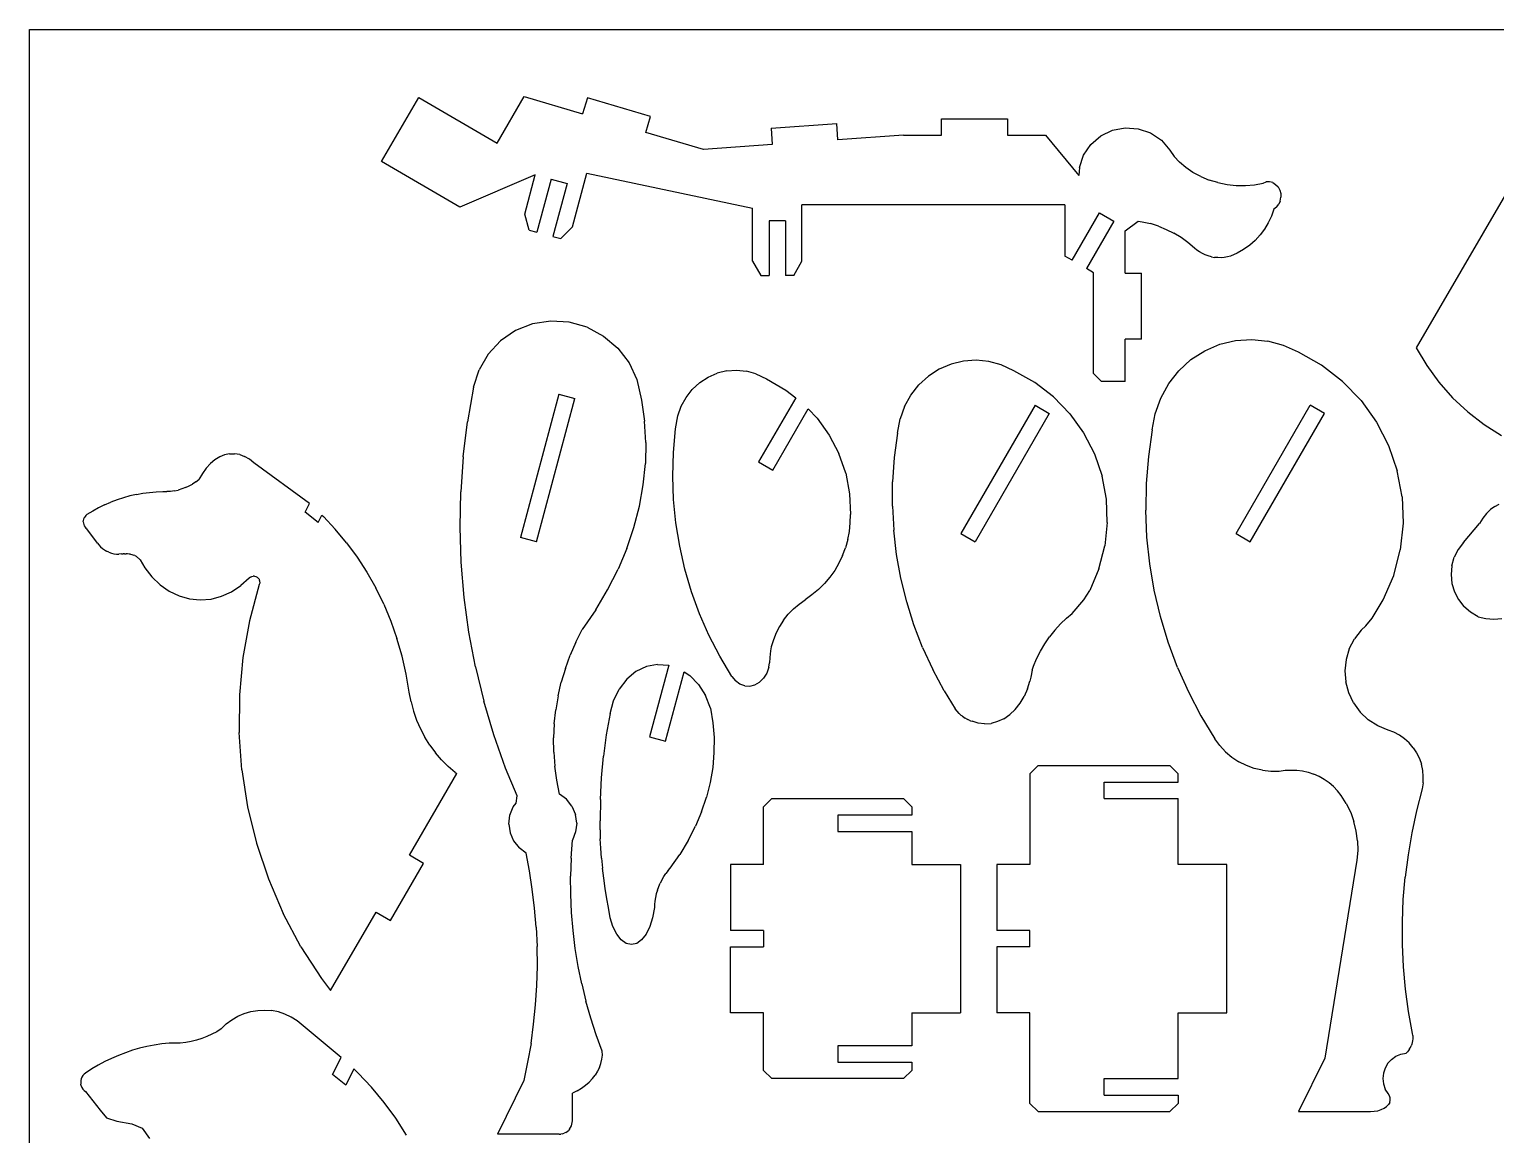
# Model space of a CAD drawing. Extents: x -184 to 184, y -119 to 119.
# Drawn here: x -183.9 to -5.9, y -14.7 to 119.5 of the extents above; entities that cross this region are included whole.
import ezdxf

# ---------------------------------------------------------------- set-up
doc = ezdxf.new("R2010")
doc.units = 0
doc.header["$MEASUREMENT"] = 0
doc.layers.get('0').update_dxf_attribs({"linetype": 'CONTINUOUS'})

msp = doc.modelspace()

# ---------------------------------------------------------------- linework, layer by layer
for p, q in [((-183.85, 119.45), (183.85, 119.45)), ((-183.85, -119.45), (-183.85, 119.45)), ((3.48, 113.45), (-15.52, 80.79)), ((-141.11, 103.41), (-136.58, 111.19)), ((-136.58, 111.19), (-127.07, 105.65)), ((-127.07, 105.65), (-123.79, 111.3)), ((-123.79, 111.3), (-116.69, 109.2)), ((-116.12, 111.12), (-116.69, 109.2)), ((-108.45, 108.86), (-116.12, 111.12)), ((-109.02, 106.94), (-108.45, 108.86)), ((-73.13, 108.6), (-65.13, 108.6)), ((-73.13, 106.6), (-73.13, 108.6)), ((-65.13, 108.6), (-65.13, 106.6)), ((-102.04, 104.88), (-109.02, 106.94)), ((-93.83, 107.47), (-85.85, 108.03)), ((-93.83, 107.47), (-93.69, 105.47)), ((-85.71, 106.04), (-85.85, 108.03)), ((-53.8, 106.51), (-52.38, 107.2)), ((-52.38, 107.2), (-50.83, 107.5)), ((-50.83, 107.5), (-49.25, 107.38)), ((-49.25, 107.38), (-47.76, 106.87)), ((-47.76, 106.87), (-46.45, 105.98)), ((-93.69, 105.47), (-102.04, 104.88)), ((-77.73, 106.6), (-85.71, 106.04)), ((-77.73, 106.6), (-73.13, 106.6)), ((-65.13, 106.6), (-60.53, 106.6)), ((-60.53, 106.6), (-56.46, 101.71)), ((-55.88, 104.16), (-54.99, 105.47)), ((-54.99, 105.47), (-53.8, 106.51)), ((-46.45, 105.98), (-45.41, 104.79)), ((-131.6, 97.88), (-141.11, 103.41)), ((-56.39, 102.67), (-55.88, 104.16)), ((-45.41, 104.79), (-44.88, 104.03)), ((-44.23, 103.31), (-44.88, 104.03)), ((-43.47, 102.66), (-44.23, 103.31)), ((-122.45, 101.77), (-131.6, 97.88)), ((-123.72, 97.02), (-122.45, 101.77)), ((-117.92, 95.46), (-116.17, 102.01)), ((-116.17, 102.01), (-96.07, 97.75)), ((-56.39, 102.67), (-56.46, 101.71)), ((-42.61, 102.08), (-43.47, 102.66)), ((-41.66, 101.57), (-42.61, 102.08)), ((-41.66, 101.57), (-40.65, 101.16)), ((-120.51, 101.25), (-122.24, 94.83)), ((-120.51, 101.25), (-118.58, 100.73)), ((-118.58, 100.73), (-120.3, 94.31)), ((-39.58, 100.84), (-40.65, 101.16)), ((-39.58, 100.84), (-38.48, 100.62)), ((-38.48, 100.62), (-37.36, 100.5)), ((-37.36, 100.5), (-36.24, 100.49)), ((-36.24, 100.49), (-35.15, 100.58)), ((-35.15, 100.58), (-34.08, 100.78)), ((-34.08, 100.78), (-33.71, 100.92)), ((-33.31, 100.94), (-33.71, 100.92)), ((-32.93, 100.84), (-33.31, 100.94)), ((-32.93, 100.84), (-32.58, 100.63)), ((-32.58, 100.63), (-32.28, 100.33)), ((-32.28, 100.33), (-32.07, 99.94)), ((-32.07, 99.94), (-31.95, 99.51)), ((-58.15, 98.14), (-90.07, 98.14)), ((-90.07, 91.29), (-90.07, 98.14)), ((-58.15, 98.14), (-58.15, 91.92)), ((-32.46, 97.87), (-32.2, 98.21)), ((-32.02, 98.61), (-32.2, 98.21)), ((-32.02, 98.61), (-31.93, 99.06)), ((-31.95, 99.51), (-31.93, 99.06)), ((-123.2, 95.08), (-123.72, 97.02)), ((-96.07, 91.29), (-96.07, 97.75)), ((-92.07, 96.21), (-94.07, 96.21)), ((-94.07, 96.21), (-94.07, 89.56)), ((-92.07, 96.21), (-92.07, 89.56)), ((-57.28, 91.41), (-53.96, 97.18)), ((-52.22, 96.18), (-55.54, 90.41)), ((-53.96, 97.18), (-52.22, 96.18)), ((-50.86, 94.97), (-49.26, 96.17)), ((-49.26, 96.17), (-48.78, 96.1)), ((-33.09, 96.78), (-33.47, 95.97)), ((-32.8, 97.62), (-33.09, 96.78)), ((-32.46, 97.87), (-32.8, 97.62)), ((-123.2, 95.08), (-122.24, 94.83)), ((-119.34, 94.05), (-117.92, 95.46)), ((-50.86, 89.84), (-50.86, 94.97)), ((-48.78, 96.1), (-47.78, 95.86)), ((-46.8, 95.55), (-47.78, 95.86)), ((-46.8, 95.55), (-45.85, 95.16)), ((-45.85, 95.16), (-44.93, 94.7)), ((-44.05, 94.16), (-44.93, 94.7)), ((-34.46, 94.49), (-35.07, 93.83)), ((-33.93, 95.2), (-34.46, 94.49)), ((-33.47, 95.97), (-33.93, 95.2)), ((-120.3, 94.31), (-119.34, 94.05)), ((-43.22, 93.56), (-44.05, 94.16)), ((-42.44, 92.89), (-43.22, 93.56)), ((-42.14, 92.64), (-42.44, 92.89)), ((-41.81, 92.42), (-42.14, 92.64)), ((-36.46, 92.72), (-37.24, 92.28)), ((-35.73, 93.24), (-36.46, 92.72)), ((-35.07, 93.83), (-35.73, 93.24)), ((-96.07, 91.29), (-95.07, 89.56)), ((-91.07, 89.56), (-90.07, 91.29)), ((-57.28, 91.41), (-58.15, 91.92)), ((-41.47, 92.23), (-41.81, 92.42)), ((-41.12, 92.07), (-41.47, 92.23)), ((-40.75, 91.94), (-41.12, 92.07)), ((-40.37, 91.84), (-40.75, 91.94)), ((-40.37, 91.84), (-39.99, 91.77)), ((-39.6, 91.74), (-39.99, 91.77)), ((-39.21, 91.73), (-39.6, 91.74)), ((-38.82, 91.76), (-39.21, 91.73)), ((-38.43, 91.82), (-38.82, 91.76)), ((-38.05, 91.91), (-38.43, 91.82)), ((-37.24, 92.28), (-38.05, 91.91)), ((-95.07, 89.56), (-94.07, 89.56)), ((-91.07, 89.56), (-92.07, 89.56)), ((-54.68, 89.91), (-55.54, 90.41)), ((-54.68, 77.67), (-54.68, 89.91)), ((-50.86, 89.84), (-48.86, 89.84)), ((-48.86, 81.84), (-48.86, 89.84)), ((-122.76, 83.69), (-124.83, 82.87)), ((-120.56, 84.03), (-122.76, 83.69)), ((-118.32, 83.89), (-120.56, 84.03)), ((-116.16, 83.28), (-118.32, 83.89)), ((-124.83, 82.87), (-126.65, 81.63)), ((-116.16, 83.28), (-114.16, 82.21)), ((-114.16, 82.21), (-112.44, 80.75)), ((-126.65, 81.63), (-128.16, 80.02)), ((-112.44, 80.75), (-111.06, 78.96)), ((-50.86, 76.7), (-50.86, 81.84)), ((-48.86, 81.84), (-50.86, 81.84)), ((-42.86, 79.35), (-41.19, 80.43)), ((-41.19, 80.43), (-39.37, 81.21)), ((-39.37, 81.21), (-37.44, 81.67)), ((-37.44, 81.67), (-35.47, 81.81)), ((-35.47, 81.81), (-33.51, 81.61)), ((-31.61, 81.08), (-33.51, 81.61)), ((-29.81, 80.25), (-31.61, 81.08)), ((-27, 78.67), (-29.81, 80.25)), ((-15.52, 80.79), (-14.24, 78.63)), ((-128.16, 80.02), (-129.27, 78.12)), ((-111.06, 78.96), (-110.1, 76.93)), ((-71.97, 78.82), (-73.4, 78.21)), ((-70.46, 79.18), (-71.97, 78.82)), ((-68.91, 79.29), (-70.46, 79.18)), ((-67.37, 79.14), (-68.91, 79.29)), ((-65.88, 78.72), (-67.37, 79.14)), ((-64.36, 78.01), (-65.88, 78.72)), ((-44.33, 78.01), (-42.86, 79.35)), ((-24.45, 76.71), (-27, 78.67)), ((-14.24, 78.63), (-12.76, 76.61)), ((-129.94, 76.01), (-129.27, 78.12)), ((-110.1, 76.93), (-109.54, 74.42)), ((-103.38, 75.74), (-102.47, 76.57)), ((-102.47, 76.57), (-101.45, 77.22)), ((-101.45, 77.22), (-100.35, 77.7)), ((-99.19, 77.98), (-100.35, 77.7)), ((-99.19, 77.98), (-98, 78.06)), ((-98, 78.06), (-96.81, 77.94)), ((-95.66, 77.62), (-96.81, 77.94)), ((-95.66, 77.62), (-94.38, 77.02)), ((-94.38, 77.02), (-92.01, 75.64)), ((-74.72, 77.36), (-75.89, 76.3)), ((-73.4, 78.21), (-74.72, 77.36)), ((-61.79, 76.57), (-64.36, 78.01)), ((-59.53, 74.83), (-61.79, 76.57)), ((-53.72, 76.7), (-54.68, 77.67)), ((-50.86, 76.7), (-53.72, 76.7)), ((-45.56, 76.44), (-44.33, 78.01)), ((-22.21, 74.39), (-24.45, 76.71)), ((-12.76, 76.61), (-11.1, 74.73)), ((-129.94, 76.01), (-130.67, 71.8)), ((-119.59, 75.14), (-124.25, 57.76)), ((-119.59, 75.14), (-117.65, 74.63)), ((-104.74, 73.69), (-104.14, 74.77)), ((-104.14, 74.77), (-103.38, 75.74)), ((-92.01, 75.64), (-90.83, 74.73)), ((-77.63, 73.66), (-76.87, 75.05)), ((-76.87, 75.05), (-75.89, 76.3)), ((-59.53, 74.83), (-57.54, 72.78)), ((-46.53, 74.68), (-45.56, 76.44)), ((-122.31, 57.24), (-117.65, 74.63)), ((-109.54, 74.42), (-109.18, 71.88)), ((-105.15, 72.51), (-104.74, 73.69)), ((-90.83, 74.73), (-95.33, 66.93)), ((-93.6, 65.93), (-89.3, 73.37)), ((-89.3, 73.37), (-88.23, 72.25)), ((-77.63, 73.66), (-78.16, 72.15)), ((-61.78, 73.83), (-70.78, 58.24)), ((-61.78, 73.83), (-60.05, 72.83)), ((-47.2, 72.79), (-46.53, 74.68)), ((-37.38, 58.24), (-28.38, 73.83)), ((-26.65, 72.83), (-28.38, 73.83)), ((-22.21, 74.39), (-20.34, 71.77)), ((-9.26, 73.02), (-11.1, 74.73)), ((-9.26, 73.02), (-7.28, 71.49)), ((-131.19, 67.55), (-130.67, 71.8)), ((-109.03, 69.31), (-109.18, 71.88)), ((-105.42, 70.97), (-105.15, 72.51)), ((-88.23, 72.25), (-86.75, 70.2)), ((-78.47, 70.41), (-78.16, 72.15)), ((-60.05, 72.83), (-69.05, 57.24)), ((-57.54, 72.78), (-55.88, 70.46)), ((-47.55, 70.81), (-47.2, 72.79)), ((-35.65, 57.24), (-26.65, 72.83)), ((-20.34, 71.77), (-18.86, 68.91)), ((-7.28, 71.49), (-5.15, 70.15)), ((-105.68, 68.06), (-105.42, 70.97)), ((-86.75, 70.2), (-85.58, 67.95)), ((-78.47, 70.41), (-78.87, 67.46)), ((-55.88, 70.46), (-54.57, 67.92)), ((-47.55, 70.81), (-48.02, 67.58)), ((-160.15, 67.79), (-160.74, 67.55)), ((-159.54, 67.91), (-160.15, 67.79)), ((-159.54, 67.91), (-158.93, 67.92)), ((-158.32, 67.82), (-158.93, 67.92)), ((-158.32, 67.82), (-157.72, 67.6)), ((-109.03, 69.31), (-109.08, 66.73)), ((-105.76, 65.21), (-105.68, 68.06)), ((-84.76, 65.56), (-85.58, 67.95)), ((-54.57, 67.92), (-53.65, 65.22)), ((-18.86, 68.91), (-17.81, 65.86)), ((-162.38, 66.17), (-162.85, 65.52)), ((-162.38, 66.17), (-161.86, 66.74)), ((-161.32, 67.19), (-161.86, 66.74)), ((-160.74, 67.55), (-161.32, 67.19)), ((-157.14, 67.26), (-157.72, 67.6)), ((-156.59, 66.82), (-157.14, 67.26)), ((-149.86, 61.88), (-156.59, 66.82)), ((-131.19, 67.55), (-131.49, 63.29)), ((-109.34, 64.15), (-109.08, 66.73)), ((-95.33, 66.93), (-93.6, 65.93)), ((-78.87, 67.46), (-79.07, 64.52)), ((-48.02, 67.58), (-48.28, 64.33)), ((-17.22, 62.7), (-17.81, 65.86)), ((-164.45, 64.02), (-164.03, 64.25)), ((-163.63, 64.52), (-164.03, 64.25)), ((-163.63, 64.52), (-163.28, 64.78)), ((-162.85, 65.52), (-163.28, 64.78)), ((-109.81, 61.56), (-109.34, 64.15)), ((-105.65, 62.36), (-105.76, 65.21)), ((-84.76, 65.56), (-84.29, 63.07)), ((-79.1, 61.58), (-79.07, 64.52)), ((-53.12, 62.42), (-53.65, 65.22)), ((-48.28, 64.33), (-48.34, 61.07)), ((-173.2, 62.32), (-173.96, 62.03)), ((-172.43, 62.58), (-173.2, 62.32)), ((-171.65, 62.8), (-172.43, 62.58)), ((-170.86, 62.98), (-171.65, 62.8)), ((-170.86, 62.98), (-170.06, 63.13)), ((-170.06, 63.13), (-169.26, 63.24)), ((-169.26, 63.24), (-168.45, 63.32)), ((-168.45, 63.32), (-167.64, 63.35)), ((-167.64, 63.35), (-167.17, 63.34)), ((-166.71, 63.36), (-167.17, 63.34)), ((-166.24, 63.42), (-166.71, 63.36)), ((-166.24, 63.42), (-165.78, 63.52)), ((-165.33, 63.65), (-165.78, 63.52)), ((-164.89, 63.82), (-165.33, 63.65)), ((-164.89, 63.82), (-164.45, 64.02)), ((-131.57, 59.02), (-131.49, 63.29)), ((-105.37, 59.52), (-105.65, 62.36)), ((-84.29, 63.07), (-84.19, 60.54)), ((-53.01, 59.56), (-53.12, 62.42)), ((-17.22, 62.7), (-17.1, 59.48)), ((-176.98, 60.43), (-176.86, 60.54)), ((-176.16, 60.96), (-176.86, 60.54)), ((-175.44, 61.35), (-176.16, 60.96)), ((-174.71, 61.71), (-175.44, 61.35)), ((-174.71, 61.71), (-173.96, 62.03)), ((-150.38, 60.85), (-149.86, 61.88)), ((-148.78, 59.58), (-150.38, 60.85)), ((-110.47, 58.99), (-109.81, 61.56)), ((-84.21, 59.52), (-84.19, 60.54)), ((-79.1, 61.58), (-78.94, 58.64)), ((-48.2, 57.81), (-48.34, 61.07)), ((-6.97, 60.66), (-7.42, 60.1)), ((-6.49, 61.14), (-6.97, 60.66)), ((-5.98, 61.53), (-6.49, 61.14)), ((-5.98, 61.53), (-5.44, 61.82)), ((-177.3, 59.66), (-177.28, 59.83)), ((-177.3, 59.66), (-177.28, 59.49)), ((-177.28, 59.83), (-177.24, 60)), ((-177.28, 59.49), (-177.24, 59.33)), ((-177.24, 60), (-177.18, 60.15)), ((-177.24, 59.33), (-177.18, 59.17)), ((-177.09, 60.3), (-177.18, 60.15)), ((-177.18, 59.17), (-177.09, 59.03)), ((-176.98, 60.43), (-177.09, 60.3)), ((-177.09, 59.03), (-176.98, 58.9)), ((-176.98, 58.9), (-176.86, 58.79)), ((-175.58, 57.06), (-176.86, 58.79)), ((-148.78, 59.58), (-148.33, 60.47)), ((-148.33, 60.47), (-148.16, 60.31)), ((-148.16, 60.31), (-146.71, 58.75)), ((-145.34, 57.1), (-146.71, 58.75)), ((-131.43, 54.75), (-131.57, 59.02)), ((-111.34, 56.43), (-110.47, 58.99)), ((-104.91, 56.7), (-105.37, 59.52)), ((-84.32, 58.5), (-84.21, 59.52)), ((-53.01, 59.56), (-53.32, 56.73)), ((-17.1, 59.48), (-17.45, 56.27)), ((-9.76, 57.14), (-7.84, 59.46)), ((-7.42, 60.1), (-7.84, 59.46)), ((-175.58, 57.06), (-175.43, 56.87)), ((-145.34, 57.1), (-144.06, 55.36)), ((-122.31, 57.24), (-124.25, 57.76)), ((-84.51, 57.5), (-84.79, 56.52)), ((-84.51, 57.5), (-84.32, 58.5)), ((-78.59, 55.71), (-78.94, 58.64)), ((-70.78, 58.24), (-69.05, 57.24)), ((-47.86, 54.56), (-48.2, 57.81)), ((-37.38, 58.24), (-35.65, 57.24)), ((-9.76, 57.14), (-10.41, 56.3)), ((-175.43, 56.87), (-175.22, 56.64)), ((-175.22, 56.64), (-174.99, 56.43)), ((-174.99, 56.43), (-174.74, 56.25)), ((-174.74, 56.25), (-174.47, 56.09)), ((-174.19, 55.96), (-174.47, 56.09)), ((-174.19, 55.96), (-173.89, 55.86)), ((-173.89, 55.86), (-173.59, 55.79)), ((-173.59, 55.79), (-173.28, 55.75)), ((-173.28, 55.75), (-172.97, 55.74)), ((-172.66, 55.76), (-172.97, 55.74)), ((-172.66, 55.76), (-172.48, 55.78)), ((-172.3, 55.79), (-172.48, 55.78)), ((-172.3, 55.79), (-172.11, 55.79)), ((-171.93, 55.77), (-172.11, 55.79)), ((-171.75, 55.75), (-171.93, 55.77)), ((-171.57, 55.72), (-171.75, 55.75)), ((-171.57, 55.72), (-171.4, 55.68)), ((-171.4, 55.68), (-171.22, 55.63)), ((-171.05, 55.58), (-171.22, 55.63)), ((-171.05, 55.58), (-170.88, 55.51)), ((-170.88, 55.51), (-170.39, 55.06)), ((-144.06, 55.36), (-142.88, 53.53)), ((-111.34, 56.43), (-112.4, 53.91)), ((-104.28, 53.92), (-104.91, 56.7)), ((-85.15, 55.57), (-85.59, 54.65)), ((-85.15, 55.57), (-84.79, 56.52)), ((-78.07, 52.82), (-78.59, 55.71)), ((-54.04, 53.96), (-53.32, 56.73)), ((-18.25, 53.16), (-17.45, 56.27)), ((-11.18, 54.32), (-10.89, 55.35)), ((-10.41, 56.3), (-10.89, 55.35)), ((-170.39, 55.06), (-169.84, 54.09)), ((-169.84, 54.09), (-168.98, 52.97)), ((-142.88, 53.53), (-141.81, 51.63)), ((-131.07, 50.49), (-131.43, 54.75)), ((-113.66, 51.41), (-112.4, 53.91)), ((-103.47, 51.18), (-104.28, 53.92)), ((-86.1, 53.77), (-86.69, 52.94)), ((-85.59, 54.65), (-86.1, 53.77)), ((-54.04, 53.96), (-55.15, 51.33)), ((-47.31, 51.35), (-47.86, 54.56)), ((-11.18, 54.32), (-11.28, 53.26)), ((-168.98, 52.97), (-167.97, 52.01)), ((-167.97, 52.01), (-166.86, 51.24)), ((-159.31, 51.16), (-158.18, 51.91)), ((-157.15, 52.84), (-158.18, 51.91)), ((-157.01, 52.95), (-157.15, 52.84)), ((-155.95, 52.06), (-157.12, 47.66)), ((-157.01, 52.95), (-156.86, 53.03)), ((-156.86, 53.03), (-156.69, 53.07)), ((-156.52, 53.07), (-156.69, 53.07)), ((-156.52, 53.07), (-156.35, 53.03)), ((-156.35, 53.03), (-156.2, 52.95)), ((-156.2, 52.95), (-156.07, 52.84)), ((-156.07, 52.84), (-155.97, 52.71)), ((-155.97, 52.71), (-155.9, 52.55)), ((-155.89, 52.22), (-155.95, 52.06)), ((-155.88, 52.39), (-155.9, 52.55)), ((-155.88, 52.39), (-155.89, 52.22)), ((-140.84, 49.65), (-141.81, 51.63)), ((-87.35, 52.16), (-88.07, 51.44)), ((-86.69, 52.94), (-87.35, 52.16)), ((-77.36, 49.96), (-78.07, 52.82)), ((-19.51, 50.19), (-18.25, 53.16)), ((-11.28, 53.26), (-11.18, 52.19)), ((-11.18, 52.19), (-10.88, 51.17)), ((-166.86, 51.24), (-165.66, 50.67)), ((-165.66, 50.67), (-164.4, 50.32)), ((-164.4, 50.32), (-163.1, 50.19)), ((-163.1, 50.19), (-161.8, 50.29)), ((-161.8, 50.29), (-160.53, 50.62)), ((-160.53, 50.62), (-159.31, 51.16)), ((-130.49, 46.25), (-131.07, 50.49)), ((-115.1, 48.97), (-113.66, 51.41)), ((-102.5, 48.5), (-103.47, 51.18)), ((-90.43, 49.68), (-89.69, 50.2)), ((-88.86, 50.79), (-89.69, 50.2)), ((-88.07, 51.44), (-88.86, 50.79)), ((-76.48, 47.15), (-77.36, 49.96)), ((-57.26, 48.55), (-55.84, 50.19)), ((-55.84, 50.19), (-55.15, 51.33)), ((-46.57, 48.17), (-47.31, 51.35)), ((-20.86, 47.97), (-19.51, 50.19)), ((-10.88, 51.17), (-10.39, 50.22)), ((-10.39, 50.22), (-9.73, 49.38)), ((-140.84, 49.65), (-139.98, 47.6)), ((-115.1, 48.97), (-116.74, 46.57)), ((-101.36, 45.89), (-102.5, 48.5)), ((-92.3, 47.73), (-91.73, 48.44)), ((-91.11, 49.09), (-91.73, 48.44)), ((-91.11, 49.09), (-90.43, 49.68)), ((-57.98, 47.95), (-57.26, 48.55)), ((-45.62, 45.05), (-46.57, 48.17)), ((-8.93, 48.68), (-9.73, 49.38)), ((-8.01, 48.13), (-8.93, 48.68)), ((-8.01, 48.13), (-7.06, 47.92)), ((-157.12, 47.66), (-157.92, 43.17)), ((-139.98, 47.6), (-139.24, 45.51)), ((-117.52, 45.04), (-116.74, 46.57)), ((-92.79, 46.97), (-93.2, 46.17)), ((-92.3, 47.73), (-92.79, 46.97)), ((-75.43, 44.4), (-76.48, 47.15)), ((-59.37, 46.52), (-60.01, 45.7)), ((-58.69, 47.27), (-59.37, 46.52)), ((-58.69, 47.27), (-57.98, 47.95)), ((-22.19, 46.52), (-23.02, 45.44)), ((-22.19, 46.52), (-21.64, 47.02)), ((-21.64, 47.02), (-20.86, 47.97)), ((-7.06, 47.92), (-6.1, 47.85)), ((-6.1, 47.85), (-5.13, 47.94)), ((-138.61, 43.36), (-139.24, 45.51)), ((-129.7, 42.05), (-130.49, 46.25)), ((-117.52, 45.04), (-118.2, 43.47)), ((-100.06, 43.35), (-101.36, 45.89)), ((-93.54, 45.34), (-93.8, 44.47)), ((-93.2, 46.17), (-93.54, 45.34)), ((-61.13, 43.95), (-60.6, 44.84)), ((-60.6, 44.84), (-60.01, 45.7)), ((-44.49, 41.99), (-45.62, 45.05)), ((-23.64, 44.23), (-23.02, 45.44)), ((-157.92, 43.17), (-158.35, 38.64)), ((-138.11, 41.17), (-138.61, 43.36)), ((-118.79, 41.85), (-118.2, 43.47)), ((-98.6, 40.9), (-100.06, 43.35)), ((-93.97, 43.19), (-94, 42.53)), ((-93.9, 43.98), (-93.97, 43.19)), ((-93.8, 44.47), (-93.9, 43.98)), ((-75.43, 44.4), (-74.2, 41.72)), ((-61.98, 42.14), (-61.59, 43.04)), ((-61.59, 43.04), (-61.13, 43.95)), ((-24.02, 42.93), (-24.16, 41.57)), ((-23.64, 44.23), (-24.02, 42.93)), ((-137.73, 38.96), (-138.11, 41.17)), ((-129.7, 42.05), (-128.7, 37.9)), ((-118.79, 41.85), (-119.28, 40.21)), ((-110.22, 41.48), (-111.34, 40.56)), ((-108.95, 42.08), (-110.22, 41.48)), ((-107.6, 42.34), (-108.95, 42.08)), ((-106.23, 42.24), (-108.56, 33.54)), ((-107.6, 42.34), (-106.23, 42.24)), ((-106.63, 33.02), (-104.37, 41.44)), ((-104.37, 41.44), (-103.67, 40.99)), ((-103.67, 40.99), (-102.61, 39.9)), ((-94.35, 41.29), (-94.73, 40.67)), ((-94.08, 42.01), (-94.35, 41.29)), ((-94.08, 42.01), (-94, 42.53)), ((-72.81, 39.13), (-74.2, 41.72)), ((-62.14, 41.64), (-62.31, 40.82)), ((-62.14, 41.64), (-61.98, 42.14)), ((-44.49, 41.99), (-43.16, 39.01)), ((-24.16, 41.57), (-24.06, 40.22)), ((-119.67, 38.54), (-119.28, 40.21)), ((-112.95, 37.94), (-112.27, 39.36)), ((-111.34, 40.56), (-112.27, 39.36)), ((-102.61, 39.9), (-101.77, 38.57)), ((-98.6, 40.9), (-98.15, 40.35)), ((-97.61, 39.96), (-98.15, 40.35)), ((-97.01, 39.74), (-97.61, 39.96)), ((-97.01, 39.74), (-96.39, 39.7)), ((-96.39, 39.7), (-95.79, 39.85)), ((-95.79, 39.85), (-95.22, 40.18)), ((-94.73, 40.67), (-95.22, 40.18)), ((-62.69, 39.37), (-63.09, 38.46)), ((-62.69, 39.37), (-62.4, 40.33)), ((-62.31, 40.82), (-62.4, 40.33)), ((-23.7, 38.9), (-24.06, 40.22)), ((-158.35, 38.64), (-158.4, 34.09)), ((-137.51, 37.81), (-137.73, 38.96)), ((-137.51, 37.81), (-137.22, 36.69)), ((-127.48, 33.8), (-128.7, 37.9)), ((-119.67, 38.54), (-119.96, 36.84)), ((-113.36, 36.37), (-112.95, 37.94)), ((-101.18, 37.05), (-101.77, 38.57)), ((-72.81, 39.13), (-71.48, 36.97)), ((-64.18, 36.89), (-63.59, 37.63)), ((-63.59, 37.63), (-63.09, 38.46)), ((-43.16, 39.01), (-41.65, 36.11)), ((-23.12, 37.67), (-23.7, 38.9)), ((-23.12, 37.67), (-22.32, 36.57)), ((-137.22, 36.69), (-136.84, 35.6)), ((-136.84, 35.6), (-136.39, 34.54)), ((-120.14, 35.14), (-119.96, 36.84)), ((-113.36, 36.37), (-113.83, 33.8)), ((-101.18, 37.05), (-100.89, 35.26)), ((-71.01, 36.39), (-71.48, 36.97)), ((-70.87, 36.27), (-71.01, 36.39)), ((-70.73, 36.16), (-70.87, 36.27)), ((-70.58, 36.05), (-70.73, 36.16)), ((-70.58, 36.05), (-70.42, 35.94)), ((-70.42, 35.94), (-70.27, 35.84)), ((-70.1, 35.75), (-70.27, 35.84)), ((-70.1, 35.75), (-69.94, 35.66)), ((-69.77, 35.59), (-69.94, 35.66)), ((-65.57, 35.76), (-66.33, 35.4)), ((-65.57, 35.76), (-64.84, 36.26)), ((-64.84, 36.26), (-64.18, 36.89)), ((-41.65, 36.11), (-39.96, 33.32)), ((-22.32, 36.57), (-21.33, 35.64)), ((-20.19, 34.9), (-21.33, 35.64)), ((-158.07, 29.56), (-158.4, 34.09)), ((-136.39, 34.54), (-135.85, 33.52)), ((-120.14, 35.14), (-120.22, 33.42)), ((-100.89, 35.26), (-100.74, 33.46)), ((-69.77, 35.59), (-69.6, 35.51)), ((-69.6, 35.51), (-69.43, 35.44)), ((-68.69, 35.2), (-69.43, 35.44)), ((-67.91, 35.12), (-68.69, 35.2)), ((-67.91, 35.12), (-67.12, 35.18)), ((-66.33, 35.4), (-67.12, 35.18)), ((-18.93, 34.38), (-20.19, 34.9)), ((-18.22, 34.11), (-18.93, 34.38)), ((-17.56, 33.76), (-18.22, 34.11)), ((-135.25, 32.55), (-135.85, 33.52)), ((-135.25, 32.55), (-134.57, 31.63)), ((-126.05, 29.77), (-127.48, 33.8)), ((-120.2, 31.71), (-120.22, 33.42)), ((-113.83, 33.8), (-114.18, 31.2)), ((-108.56, 33.54), (-106.63, 33.02)), ((-100.74, 33.46), (-100.75, 31.65)), ((-39.36, 32.5), (-39.96, 33.32)), ((-38.66, 31.75), (-39.36, 32.5)), ((-16.94, 33.32), (-17.56, 33.76)), ((-16.38, 32.81), (-16.94, 33.32)), ((-15.89, 32.24), (-16.38, 32.81)), ((-15.89, 32.24), (-15.47, 31.61)), ((-133.83, 30.77), (-134.57, 31.63)), ((-133.83, 30.77), (-133.02, 29.97)), ((-120.2, 31.71), (-120.07, 30)), ((-114.42, 28.59), (-114.18, 31.2)), ((-100.75, 31.65), (-100.91, 29.84)), ((-38.66, 31.75), (-37.89, 31.09)), ((-37.89, 31.09), (-37.04, 30.53)), ((-36.13, 30.07), (-37.04, 30.53)), ((-15.47, 31.61), (-15.13, 30.94)), ((-15.13, 30.94), (-14.88, 30.22)), ((-158.07, 29.56), (-157.36, 25.06)), ((-137.72, 19.19), (-131.96, 29.09)), ((-132.16, 29.24), (-133.02, 29.97)), ((-132.16, 29.24), (-131.96, 29.09)), ((-124.65, 26.38), (-126.05, 29.77)), ((-119.84, 28.3), (-120.07, 30)), ((-114.54, 25.96), (-114.42, 28.59)), ((-100.91, 29.84), (-101.21, 28.03)), ((-61.41, 30.06), (-62.41, 29.06)), ((-62.41, 29.06), (-62.41, 18.06)), ((-61.41, 30.06), (-45.41, 30.06)), ((-44.41, 29.06), (-45.41, 30.06)), ((-44.41, 28.06), (-44.41, 29.06)), ((-35.17, 29.72), (-36.13, 30.07)), ((-34.17, 29.49), (-35.17, 29.72)), ((-34.17, 29.49), (-33.16, 29.38)), ((-33.16, 29.38), (-32.14, 29.38)), ((-32.14, 29.38), (-31.44, 29.49)), ((-31.44, 29.49), (-30.73, 29.53)), ((-30.73, 29.53), (-30.02, 29.51)), ((-30.02, 29.51), (-29.32, 29.42)), ((-29.32, 29.42), (-28.62, 29.25)), ((-28.62, 29.25), (-27.95, 29.03)), ((-27.3, 28.74), (-27.95, 29.03)), ((-26.68, 28.39), (-27.3, 28.74)), ((-14.72, 29.48), (-14.88, 30.22)), ((-14.66, 28.73), (-14.72, 29.48)), ((-14.68, 27.98), (-14.66, 28.73)), ((-119.51, 26.61), (-119.84, 28.3)), ((-101.21, 28.03), (-101.66, 26.24)), ((-53.41, 26.06), (-53.41, 28.06)), ((-53.41, 28.06), (-44.41, 28.06)), ((-26.1, 27.98), (-26.68, 28.39)), ((-25.56, 27.51), (-26.1, 27.98)), ((-25.07, 27), (-25.56, 27.51)), ((-24.63, 26.44), (-25.07, 27)), ((-14.81, 27.23), (-15.49, 24.59)), ((-14.68, 27.98), (-14.81, 27.23)), ((-157.36, 25.06), (-156.28, 20.64)), ((-125.51, 24.04), (-125.11, 25.04)), ((-125.11, 25.04), (-124.78, 25.49)), ((-124.78, 25.49), (-124.65, 26.38)), ((-118.65, 25.97), (-119.51, 26.61)), ((-117.99, 25.12), (-118.65, 25.97)), ((-117.99, 25.12), (-117.56, 24.14)), ((-114.54, 25.96), (-114.55, 23.34)), ((-102.26, 24.46), (-101.66, 26.24)), ((-94.73, 25.06), (-93.73, 26.06)), ((-94.73, 18.06), (-94.73, 25.06)), ((-93.73, 26.06), (-77.73, 26.06)), ((-76.73, 25.06), (-77.73, 26.06)), ((-76.73, 25.06), (-76.73, 24.06)), ((-53.41, 26.06), (-44.41, 26.06)), ((-44.41, 18.06), (-44.41, 26.06)), ((-24, 25.45), (-24.63, 26.44)), ((-24, 25.45), (-23.47, 24.38)), ((-125.64, 22.97), (-125.51, 24.04)), ((-117.41, 23.07), (-117.56, 24.14)), ((-114.57, 22.28), (-114.55, 23.34)), ((-102.26, 24.46), (-103, 22.7)), ((-76.73, 24.06), (-85.73, 24.06)), ((-85.73, 24.06), (-85.73, 22.06)), ((-23.47, 24.38), (-23.07, 23.27)), ((-22.79, 22.12), (-23.07, 23.27)), ((-15.49, 24.59), (-16.06, 21.92)), ((-125.64, 22.97), (-125.49, 21.91)), ((-125.49, 21.91), (-125.07, 20.92)), ((-117.54, 22.01), (-117.94, 21.01)), ((-117.41, 23.07), (-117.54, 22.01)), ((-114.57, 22.28), (-114.55, 21.18)), ((-103.88, 20.97), (-103, 22.7)), ((-85.73, 22.06), (-76.73, 22.06)), ((-76.73, 22.06), (-76.73, 18.06)), ((-22.64, 20.95), (-22.79, 22.12)), ((-16.06, 21.92), (-16.51, 19.23)), ((-156.28, 20.64), (-154.83, 16.31)), ((-125.07, 20.92), (-124.4, 20.08)), ((-123.54, 19.44), (-124.4, 20.08)), ((-118.09, 18.83), (-117.94, 21.01)), ((-114.5, 20.02), (-114.55, 21.18)), ((-114.41, 18.84), (-114.5, 20.02)), ((-103.88, 20.97), (-104.9, 19.27)), ((-22.62, 19.77), (-22.73, 18.59)), ((-22.64, 20.95), (-22.62, 19.77)), ((-140.01, 11.27), (-135.99, 18.19)), ((-135.99, 18.19), (-137.72, 19.19)), ((-123.16, 17.29), (-123.54, 19.44)), ((-118.09, 18.83), (-118.16, 16.64)), ((-114.41, 18.84), (-114.29, 17.62)), ((-106.06, 17.62), (-104.9, 19.27)), ((-94.73, 18.06), (-98.73, 18.06)), ((-98.73, 18.06), (-98.73, 10.06)), ((-76.73, 18.06), (-70.83, 18.06)), ((-70.83, 18.06), (-70.83, 0.06)), ((-62.41, 18.06), (-66.41, 18.06)), ((-66.41, 18.06), (-66.41, 10.06)), ((-38.52, 18.06), (-44.41, 18.06)), ((-38.52, 0.06), (-38.52, 18.06)), ((-22.73, 18.59), (-26.6, -5.44)), ((-16.51, 19.23), (-16.85, 16.53)), ((-154.83, 16.31), (-153.03, 12.12)), ((-122.8, 15.05), (-123.16, 17.29)), ((-118.14, 14.44), (-118.16, 16.64)), ((-114.14, 16.38), (-114.29, 17.62)), ((-113.96, 15.13), (-114.14, 16.38)), ((-107.06, 16.22), (-107.27, 15.8)), ((-107.06, 16.22), (-106.83, 16.61)), ((-106.83, 16.61), (-106.58, 16.98)), ((-106.32, 17.32), (-106.58, 16.98)), ((-106.32, 17.32), (-106.06, 17.62)), ((-17.08, 13.81), (-16.85, 16.53)), ((-122.52, 12.76), (-122.8, 15.05)), ((-118.04, 12.23), (-118.14, 14.44)), ((-113.75, 13.88), (-113.96, 15.13)), ((-107.75, 14.49), (-107.86, 14.05)), ((-107.62, 14.93), (-107.75, 14.49)), ((-107.62, 14.93), (-107.45, 15.37)), ((-107.45, 15.37), (-107.27, 15.8)), ((-122.32, 10.44), (-122.52, 12.76)), ((-113.55, 12.82), (-113.75, 13.88)), ((-113.34, 11.6), (-113.55, 12.82)), ((-107.99, 12.82), (-108.2, 11.6)), ((-107.98, 13.21), (-107.99, 12.82)), ((-107.94, 13.62), (-107.98, 13.21)), ((-107.86, 14.05), (-107.94, 13.62)), ((-17.18, 11.08), (-17.08, 13.81)), ((-150.88, 8.08), (-153.03, 12.12)), ((-147.28, 2.75), (-141.74, 12.28)), ((-141.74, 12.28), (-140.01, 11.27)), ((-117.86, 10.04), (-118.04, 12.23)), ((-113.01, 10.51), (-113.34, 11.6)), ((-108.2, 11.6), (-108.53, 10.51)), ((-17.17, 8.36), (-17.18, 11.08)), ((-122.32, 10.44), (-122.21, 8.09)), ((-117.59, 7.86), (-117.86, 10.04)), ((-112.56, 9.59), (-113.01, 10.51)), ((-112.01, 8.9), (-112.56, 9.59)), ((-111.41, 8.47), (-112.01, 8.9)), ((-109.53, 8.9), (-110.13, 8.47)), ((-108.98, 9.59), (-109.53, 8.9)), ((-108.53, 10.51), (-108.98, 9.59)), ((-94.73, 10.06), (-98.73, 10.06)), ((-94.73, 10.06), (-94.73, 8.06)), ((-62.41, 10.06), (-66.41, 10.06)), ((-62.41, 8.06), (-62.41, 10.06)), ((-150.88, 8.08), (-148.4, 4.22)), ((-122.19, 5.73), (-122.21, 8.09)), ((-117.24, 5.69), (-117.59, 7.86)), ((-110.77, 8.33), (-111.41, 8.47)), ((-110.13, 8.47), (-110.77, 8.33)), ((-98.73, 0.06), (-98.73, 8.06)), ((-98.73, 8.06), (-94.73, 8.06)), ((-62.41, 8.06), (-66.41, 8.06)), ((-66.41, 8.06), (-66.41, 0.06)), ((-17.05, 5.63), (-17.17, 8.36)), ((-122.25, 3.36), (-122.19, 5.73)), ((-116.81, 3.56), (-117.24, 5.69)), ((-16.8, 2.91), (-17.05, 5.63)), ((-148.4, 4.22), (-147.28, 2.75)), ((-122.4, 1), (-122.25, 3.36)), ((-116.81, 3.56), (-116.3, 1.45)), ((-16.45, 0.21), (-16.8, 2.91)), ((-157.77, -0.03), (-156.96, 0.2)), ((-156.96, 0.2), (-156.13, 0.34)), ((-156.13, 0.34), (-155.29, 0.38)), ((-155.29, 0.38), (-154.45, 0.32)), ((-153.62, 0.15), (-154.45, 0.32)), ((-152.82, -0.11), (-153.62, 0.15)), ((-122.64, -1.34), (-122.4, 1)), ((-115.71, -0.61), (-116.3, 1.45)), ((-94.73, 0.06), (-98.73, 0.06)), ((-94.73, -6.94), (-94.73, 0.06)), ((-76.73, 0.06), (-70.83, 0.06)), ((-76.73, 0.06), (-76.73, -3.94)), ((-62.41, 0.06), (-66.41, 0.06)), ((-62.41, -10.94), (-62.41, 0.06)), ((-44.41, -7.94), (-44.41, 0.06)), ((-44.41, 0.06), (-38.52, 0.06)), ((-15.97, -2.48), (-16.45, 0.21)), ((-160.55, -1.88), (-159.95, -1.3)), ((-159.95, -1.3), (-159.27, -0.79)), ((-159.27, -0.79), (-158.54, -0.37)), ((-158.54, -0.37), (-157.77, -0.03)), ((-152.06, -0.47), (-152.82, -0.11)), ((-151.34, -0.91), (-152.06, -0.47)), ((-146.01, -5.36), (-151.34, -0.91)), ((-122.96, -3.66), (-122.64, -1.34)), ((-115.05, -2.63), (-115.71, -0.61)), ((-164.87, -3.54), (-165.53, -3.62)), ((-164.21, -3.43), (-164.87, -3.54)), ((-163.56, -3.27), (-164.21, -3.43)), ((-162.92, -3.08), (-163.56, -3.27)), ((-162.3, -2.84), (-162.92, -3.08)), ((-161.7, -2.56), (-162.3, -2.84)), ((-161.11, -2.24), (-161.7, -2.56)), ((-160.55, -1.88), (-161.11, -2.24)), ((-114.31, -4.59), (-115.05, -2.63)), ((-15.99, -3.55), (-16.05, -3.76)), ((-15.95, -3.34), (-15.99, -3.55)), ((-15.94, -2.69), (-15.97, -2.48)), ((-15.93, -3.12), (-15.95, -3.34)), ((-15.94, -2.69), (-15.92, -2.91)), ((-15.92, -2.91), (-15.93, -3.12)), ((-173.04, -5.12), (-173.87, -5.48)), ((-172.19, -4.79), (-173.04, -5.12)), ((-171.33, -4.5), (-172.19, -4.79)), ((-170.46, -4.25), (-171.33, -4.5)), ((-169.57, -4.04), (-170.46, -4.25)), ((-168.68, -3.86), (-169.57, -4.04)), ((-167.78, -3.73), (-168.68, -3.86)), ((-166.87, -3.63), (-167.78, -3.73)), ((-166.2, -3.64), (-166.87, -3.63)), ((-165.53, -3.62), (-166.2, -3.64)), ((-122.96, -3.66), (-123.37, -5.94)), ((-114.35, -5.59), (-114.3, -5.09)), ((-114.3, -5.09), (-114.31, -4.59)), ((-85.73, -3.94), (-85.73, -5.94)), ((-76.73, -3.94), (-85.73, -3.94)), ((-18.52, -5.6), (-17.98, -5.22)), ((-17.98, -5.22), (-17.38, -4.96)), ((-17.38, -4.96), (-16.74, -4.84)), ((-16.59, -4.68), (-16.74, -4.84)), ((-16.45, -4.52), (-16.59, -4.68)), ((-16.33, -4.34), (-16.45, -4.52)), ((-16.33, -4.34), (-16.22, -4.15)), ((-16.22, -4.15), (-16.12, -3.96)), ((-16.05, -3.76), (-16.12, -3.96)), ((-176.26, -6.77), (-177.02, -7.27)), ((-175.49, -6.31), (-176.26, -6.77)), ((-174.69, -5.87), (-175.49, -6.31)), ((-173.87, -5.48), (-174.69, -5.87)), ((-147.05, -7.45), (-146.01, -5.36)), ((-144.47, -6.76), (-145.45, -8.73)), ((-143.93, -7.27), (-144.47, -6.76)), ((-123.37, -5.94), (-123.85, -8.18)), ((-114.88, -7.04), (-115.17, -7.5)), ((-114.64, -6.57), (-114.88, -7.04)), ((-114.64, -6.57), (-114.47, -6.09)), ((-114.47, -6.09), (-114.35, -5.59)), ((-93.73, -7.94), (-94.73, -6.94)), ((-85.73, -5.94), (-76.73, -5.94)), ((-76.73, -6.94), (-77.73, -7.94)), ((-76.73, -5.94), (-76.73, -6.94)), ((-26.6, -5.44), (-29.82, -11.94)), ((-19.29, -6.65), (-19.49, -7.27)), ((-18.96, -6.08), (-19.29, -6.65)), ((-18.96, -6.08), (-18.52, -5.6)), ((-177.6, -8.18), (-177.62, -8.4)), ((-177.62, -8.4), (-177.6, -8.61)), ((-177.55, -7.96), (-177.6, -8.18)), ((-177.55, -8.83), (-177.6, -8.61)), ((-177.46, -7.76), (-177.55, -7.96)), ((-177.55, -8.83), (-177.46, -9.03)), ((-177.34, -7.57), (-177.46, -7.76)), ((-177.19, -7.41), (-177.34, -7.57)), ((-177.02, -7.27), (-177.19, -7.41)), ((-145.45, -8.73), (-147.05, -7.45)), ((-142.31, -8.99), (-143.93, -7.27)), ((-123.85, -8.18), (-127.02, -14.7)), ((-116.84, -9.09), (-116.35, -8.73)), ((-116.35, -8.73), (-115.91, -8.35)), ((-115.51, -7.93), (-115.91, -8.35)), ((-115.51, -7.93), (-115.17, -7.5)), ((-77.73, -7.94), (-93.73, -7.94)), ((-53.41, -9.94), (-53.41, -7.94)), ((-53.41, -7.94), (-44.41, -7.94)), ((-19.49, -7.27), (-19.55, -7.92)), ((-19.55, -7.92), (-19.48, -8.58)), ((-19.48, -8.58), (-19.28, -9.2)), ((-177.46, -9.03), (-177.34, -9.22)), ((-177.34, -9.22), (-177.19, -9.38)), ((-177.19, -9.38), (-177.02, -9.52)), ((-177.02, -9.52), (-175.26, -11.76)), ((-140.79, -10.82), (-142.31, -8.99)), ((-117.37, -9.41), (-117.94, -9.7)), ((-117.94, -13.05), (-117.94, -9.7)), ((-117.37, -9.41), (-116.84, -9.09)), ((-53.41, -9.94), (-44.41, -9.94)), ((-44.41, -9.94), (-44.41, -10.94)), ((-18.94, -9.76), (-19.28, -9.2)), ((-18.77, -10.02), (-18.94, -9.76)), ((-18.67, -10.28), (-18.77, -10.02)), ((-18.73, -10.83), (-18.66, -10.56)), ((-18.66, -10.56), (-18.67, -10.28)), ((-175.26, -11.76), (-174.47, -12.68)), ((-139.37, -12.76), (-140.79, -10.82)), ((-62.41, -10.94), (-61.41, -11.94)), ((-61.41, -11.94), (-45.41, -11.94)), ((-45.41, -11.94), (-44.41, -10.94)), ((-29.82, -11.94), (-21.07, -11.94)), ((-21.07, -11.94), (-20.61, -11.91)), ((-20.61, -11.91), (-20.18, -11.83)), ((-20.18, -11.83), (-19.77, -11.7)), ((-19.77, -11.7), (-19.41, -11.53)), ((-19.41, -11.53), (-19.11, -11.32)), ((-18.88, -11.09), (-19.11, -11.32)), ((-18.73, -10.83), (-18.88, -11.09)), ((-174.47, -12.68), (-173.25, -13.11)), ((-173.25, -13.11), (-171.43, -13.41)), ((-171.43, -13.41), (-170.14, -13.97)), ((-170.14, -13.97), (-169.25, -15.21)), ((-138.06, -14.79), (-139.37, -12.76)), ((-118.57, -14.36), (-118.41, -14.22)), ((-118.27, -14.06), (-118.41, -14.22)), ((-118.27, -14.06), (-118.16, -13.88)), ((-118.16, -13.88), (-118.06, -13.68)), ((-118.06, -13.68), (-117.99, -13.48)), ((-117.99, -13.48), (-117.95, -13.27)), ((-117.95, -13.27), (-117.94, -13.05)), ((-119.56, -14.7), (-127.02, -14.7)), ((-119.56, -14.7), (-119.35, -14.69)), ((-119.14, -14.64), (-119.35, -14.69)), ((-119.14, -14.64), (-118.94, -14.57)), ((-118.75, -14.48), (-118.94, -14.57)), ((-118.75, -14.48), (-118.57, -14.36))]:
    msp.add_line(p, q)

doc.saveas('drawing.dxf')
